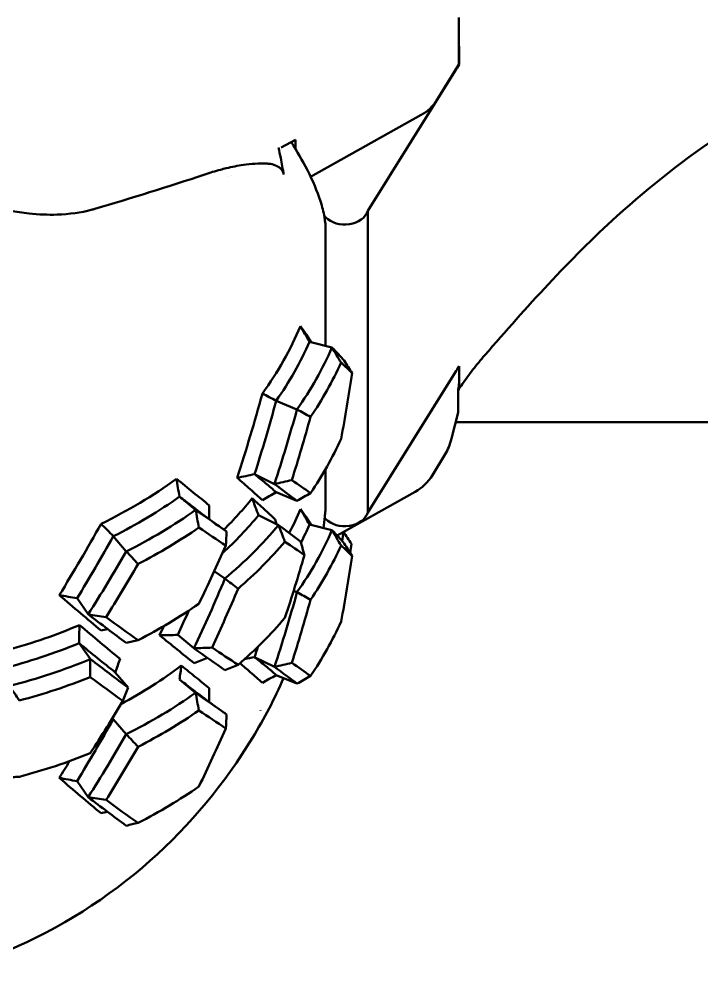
# Model space of a CAD drawing. Header units: millimetres. Extents: x 36 to 3196, y 27 to 5967.
# Drawn here: x 1160.93 to 1189.73, y 4139.82 to 4180.71 of the extents above; entities that cross this region are included whole.
import ezdxf

# ---------------------------------------------------------------- set-up
doc = ezdxf.new("R2010")
doc.units = ezdxf.units.MM
doc.layers.add('외형선(ISO)', color=7, linetype='Continuous', lineweight=50)

msp = doc.modelspace()

# ---------------------------------------------------------------- linework, layer by layer
at = {"layer": '외형선(ISO)'}
for p, q in [((1179.484, 4180.8009), (1179.484, 4179.5929)), ((1179.484, 4179.5928), (1179.484, 4178.8083)), ((1179.4864, 4178.8057), (1179.4864, 4179.5128)), ((1178.5194, 4177.2621), (1179.484, 4178.8083)), ((1179.4864, 4178.8057), (1179.484, 4178.8083)), ((1179.3194, 4178.5444), (1175.6357, 4172.6398)), ((1173.2242, 4174.0723), (1177.8946, 4176.6855)), ((1172.5794, 4175.6399), (1171.9819, 4175.3056)), ((1172.5794, 4175.6399), (1172.5794, 4175.2598)), ((1169.7115, 4174.0995), (1169.7113, 4174.0994)), ((1169.8793, 4174.1291), (1169.879, 4174.1289)), ((1175.6357, 4172.6398), (1175.6357, 4159.9126)), ((1173.7937, 4172.438), (1173.8573, 4172.3713)), ((1173.8573, 4171.9823), (1173.8573, 4171.9823)), ((1173.8573, 4166.9421), (1173.8573, 4171.8329)), ((1174.123, 4166.8743), (1173.1742, 4167.1164)), ((1179.4864, 4166.0785), (1179.4864, 4165.3715)), ((1175.6357, 4159.9126), (1179.3194, 4165.8172)), ((1179.4481, 4164.1262), (1179.4481, 4165.1046)), ((1172.647, 4164.2592), (1171.7669, 4164.6229)), ((1179.1687, 4163.0265), (1179.4481, 4164.1262)), ((1216.2416, 4163.7178), (1179.3443, 4163.7178)), ((1178.3609, 4161.4831), (1178.9036, 4162.3708)), ((1173.8573, 4160.1826), (1173.8573, 4161.7485)), ((1173.8573, 4161.6993), (1173.8573, 4161.6993)), ((1171.6932, 4161.1063), (1170.8574, 4161.527)), ((1172.647, 4160.4024), (1171.7669, 4160.7661)), ((1174.3405, 4158.9398), (1177.6311, 4160.7809)), ((1168.3689, 4160.0198), (1167.6877, 4160.5807)), ((1171.0222, 4159.7939), (1171.866, 4159.3828)), ((1173.817, 4159.6863), (1173.8573, 4159.6442)), ((1174.123, 4159.1609), (1173.1742, 4159.4029)), ((1164.8921, 4158.9093), (1165.4369, 4158.2669)), ((1169.606, 4157.12), (1169.1558, 4157.4347)), ((1163.8335, 4155.6143), (1163.3633, 4156.2903)), ((1172.647, 4156.5457), (1172.5055, 4156.6042)), ((1168.293, 4154.1809), (1167.6154, 4154.7443)), ((1163.9246, 4153.7233), (1163.4502, 4154.3976)), ((1171.6932, 4153.3929), (1170.8574, 4153.8135)), ((1165.5234, 4152.5251), (1164.9746, 4153.1655)), ((1172.647, 4152.689), (1171.7669, 4153.0527)), ((1167.6877, 4152.8672), (1168.3689, 4152.3064)), ((1165.4369, 4150.5535), (1164.8921, 4151.1959)), ((1163.8335, 4147.9008), (1163.3633, 4148.5769))]:
    msp.add_line(p, q, dxfattribs=at)
msp.add_arc((1176.6545, 4162.5263), 2, 299.22848, 328.56082, dxfattribs=at)
for centre, major_axis, ratio, start_param, end_param in [((1197.3646, 4171.9381), (-20, 0), 0.7660444, 5.8183729, 5.8373655), ((1176.7149, 4177.9227), (2, 0), 0.7660444, 5.3432398, 5.8373661), ((1174.6648, 4172.8232), (1, 0), 0.7660444, 3.7724436, 6.0413717), ((1153.7245, 4172.3999), (20, 0), 0.7660444, 5.7740581, 5.9761316), ((1153.7245, 4172.0785), (20.5, 0), 0.7660444, 5.7884923, 5.9616974), ((1153.7245, 4172.0785), (21.5, 0), 0.7660444, 5.7884923, 5.9616974), ((1153.7245, 4171.7571), (22, 0), 0.7660444, 5.8009821, 5.9492076), ((1126.145, 4147.6614), (-54.2612, 0), 0.7660444, 3.5928414, 3.6070315), ((1197.3646, 4159.2109), (20, 0), 0.7660444, 2.6767803, 2.6957728), ((1153.7245, 4168.5431), (22, 0), 0.7660444, 5.8009821, 5.9492076), ((1177.8231, 4164.4378), (-0.364, 2.6058), 0.5414149, 3.7244943, 4.06639), ((1153.7245, 4172.3999), (20, 0), 0.7660444, 5.2740581, 5.4761316), ((1155.3037, 4203.8821), (57.4367, 0), 0.7660444, 4.9732192, 4.9866113), ((1156.2199, 4200.947), (54.2612, 0), 0.7660444, 5.0015655, 5.0157556), ((1153.7245, 4172.0785), (-20.5, 0), 0.7660444, 2.1468997, 2.3201047), ((1153.7245, 4168.5431), (20, 0), 0.7660444, 5.6262264, 5.7311316), ((1153.7245, 4172.0785), (-21.5, 0), 0.7660444, 2.1468996, 2.3201047), ((1111.508, 4160.4832), (57.4367, 0), 0.7660444, 6.2639189, 6.2769704), ((1153.7245, 4164.6864), (20, 0), 0.7660444, 5.906357, 5.9761316), ((1174.6648, 4160.096), (1, 0), 0.7660444, 3.7724436, 6.0413717), ((1153.7245, 4168.2217), (-20.5, 0), 0.7660444, 2.4488519, 2.5751047), ((1116.0563, 4148.7816), (57.4367, 0), 0.7660444, 0.2442204, 0.2487851), ((1153.7245, 4171.7571), (-22, 0), 0.7660444, 2.1593895, 2.3076149), ((1153.7245, 4168.2217), (-21.5, 0), 0.7660444, 2.4018996, 2.5751047), ((1115.4467, 4160.5433), (54.2612, 0), 0.7660444, 6.2344341, 6.2486242), ((1153.7245, 4164.365), (21.5, 0), 0.7660444, 5.7884923, 5.9616974), ((1153.7245, 4164.365), (20.5, 0), 0.7660444, 5.9097522, 5.9616974), ((1126.0653, 4140.5359), (-54.2612, 0), 0.7660444, 3.5906809, 3.6044282), ((1119.8479, 4149.6007), (54.2612, 0), 0.7660444, 0.2062488, 0.2204389), ((1153.7245, 4167.9004), (-22, 0), 0.7660444, 2.4143895, 2.5626149), ((1153.7245, 4164.0436), (22, 0), 0.7660444, 5.8009821, 5.9492076), ((1126.145, 4139.9479), (-54.2612, 0), 0.7660444, 3.5928414, 3.6070315), ((1176.2214, 4199.1727), (57.4367, 0), 0.7660444, 4.4732192, 4.4866113), ((1153.7245, 4168.5431), (22, 0), 0.7660444, 5.3009821, 5.4492076), ((1175.1885, 4196.2604), (54.2612, 0), 0.7660444, 4.5015655, 4.5157556), ((1153.7245, 4164.6864), (22, 0), 0.7660444, 5.5559821, 5.7042076), ((1153.7245, 4168.5431), (20, 0), 0.7660444, 5.0555045, 5.2211316), ((1153.7245, 4160.8297), (22, 0), 0.7660444, 5.8009821, 5.9492076), ((1165.9372, 4198.7246), (57.4367, 0), 0.7660444, 4.7282192, 4.7416113), ((1153.7245, 4168.2217), (-20.5, 0), 0.7660444, 1.8918997, 2.0651047), ((1165.8967, 4195.7069), (54.2612, 0), 0.7660444, 4.7565655, 4.7707556), ((1155.3037, 4196.1686), (57.4367, 0), 0.7660444, 4.9789547, 4.9866113), ((1153.7245, 4168.2217), (-21.5, 0), 0.7660444, 1.8918996, 2.0651047), ((1109.69, 4165.0967), (57.4367, 0), 0.7660444, 6.0085784, 6.0219704), ((1153.7245, 4164.365), (20, 0), 0.7660444, 5.3245398, 5.4905653), ((1110.574, 4157.5311), (57.4374, 0.0013), 0.7660434, 6.1769594, 6.1903513), ((1156.2199, 4193.2335), (54.2612, 0), 0.7660444, 5.0015655, 5.0157556), ((1153.7245, 4167.9004), (-22, 0), 0.7660444, 1.9043895, 2.0526149), ((1113.5211, 4164.3937), (54.2612, 0), 0.7660444, 5.9794341, 5.9936242), ((1153.7245, 4164.365), (-21.5, 0), 0.7660444, 2.1468996, 2.3201047), ((1111.5075, 4152.7698), (57.4371, 0), 0.7660444, 6.263919, 6.2769704), ((1153.7245, 4164.0436), (-22, 0), 0.7660444, 2.1593895, 2.3076149), ((1115.4467, 4152.8298), (54.2612, 0), 0.7660444, 6.2344341, 6.2486242), ((1172.8602, 4194.7695), (-57.4374, 0.0002), 0.7660352, 1.4306376, 1.4316228), ((1153.7245, 4164.6864), (22, 0), 0.7660444, 5.0459821, 5.1942076), ((1176.2214, 4191.4593), (57.4367, 0), 0.7660444, 4.4732192, 4.4866113), ((1153.7245, 4160.8297), (22, 0), 0.7660444, 5.3009821, 5.4492076), ((1175.1885, 4188.547), (54.2612, 0), 0.7660444, 4.5015655, 4.5157556)]:
    msp.add_ellipse(centre, major_axis=major_axis, ratio=ratio, start_param=start_param, end_param=end_param, dxfattribs=at)
for points in [[(1179.4864, 4179.5128), (1179.4864, 4179.538), (1179.4855, 4179.565), (1179.4836, 4179.5933)], [(1190.6949, 4175.9452), (1189.0467, 4174.8545), (1187.5336, 4173.6704), (1186.1523, 4172.4151)], [(1164.1099, 4172.7193), (1165.6526, 4173.1767), (1167.1978, 4173.6467), (1168.7581, 4174.1723)], [(1186.1523, 4172.4151), (1184.1255, 4170.5731), (1182.3378, 4168.5704), (1180.5737, 4166.5456)], [(1173.148, 4167.27), (1173.1861, 4167.2111), (1173.2242, 4167.1524), (1173.2624, 4167.0939)], [(1174.123, 4166.8743), (1174.3191, 4166.6826), (1174.4897, 4166.4974), (1174.6342, 4166.317)], [(1174.5089, 4166.2326), (1174.6824, 4166.08), (1174.8379, 4165.9321), (1174.9748, 4165.7881)], [(1174.9748, 4165.7881), (1174.8379, 4164.8608), (1174.6824, 4163.9374), (1174.5089, 4163.0187)], [(1179.4469, 4165.1062), (1179.472, 4165.1815), (1179.4864, 4165.2742), (1179.4864, 4165.3715)], [(1171.6932, 4161.1063), (1172.034, 4162.1465), (1172.3523, 4163.1979), (1172.647, 4164.2592)], [(1172.4296, 4161.2785), (1172.7082, 4162.1589), (1172.9706, 4163.0469), (1173.216, 4163.9418)], [(1173.216, 4160.7279), (1172.9706, 4160.9043), (1172.7082, 4161.0876), (1172.4296, 4161.2785)], [(1172.647, 4160.4024), (1172.3523, 4160.6268), (1172.034, 4160.8609), (1171.6932, 4161.1063)], [(1167.6877, 4160.5807), (1167.8553, 4160.4516), (1168.0202, 4160.3246), (1168.1824, 4160.1997)], [(1168.1824, 4160.1997), (1168.6646, 4159.8283), (1169.1472, 4159.4752), (1169.6273, 4159.1406)], [(1168.3689, 4160.0198), (1168.8233, 4159.7009), (1169.2594, 4159.397), (1169.6755, 4159.107)], [(1173.8481, 4159.9849), (1173.8542, 4160.0473), (1173.8573, 4160.1133), (1173.8573, 4160.1826)], [(1173.148, 4159.5566), (1173.1861, 4159.4977), (1173.2242, 4159.4389), (1173.2624, 4159.3804)], [(1168.5071, 4159.2756), (1168.8991, 4159.0123), (1169.2782, 4158.76), (1169.6435, 4158.5177)], [(1171.866, 4159.3828), (1172.1991, 4159.1412), (1172.5095, 4158.9106), (1172.7961, 4158.6896)], [(1174.123, 4159.1609), (1174.3191, 4158.9692), (1174.4897, 4158.784), (1174.6342, 4158.6036)], [(1174.5519, 4158.7035), (1174.5695, 4158.8313), (1174.5868, 4158.9591), (1174.6037, 4159.087)], [(1169.6435, 4158.5177), (1169.2782, 4157.6886), (1168.8991, 4156.8698), (1168.5071, 4156.0617)], [(1172.139, 4158.6789), (1172.4286, 4158.4826), (1172.7022, 4158.2943), (1172.9591, 4158.1131)], [(1174.5089, 4158.5192), (1174.6824, 4158.3665), (1174.8379, 4158.2187), (1174.9748, 4158.0746)], [(1174.8895, 4158.2089), (1174.9087, 4158.3331), (1174.9276, 4158.4574), (1174.9461, 4158.5818)], [(1163.8335, 4155.6143), (1164.3813, 4156.4806), (1164.9164, 4157.3651), (1165.4369, 4158.2669)], [(1172.9591, 4158.1131), (1172.7022, 4157.223), (1172.4286, 4156.34), (1172.139, 4155.465)], [(1174.9748, 4158.0746), (1174.8379, 4157.1473), (1174.6824, 4156.2239), (1174.5089, 4155.3052)], [(1164.5876, 4155.4949), (1165.0478, 4156.2308), (1165.4985, 4156.9793), (1165.9387, 4157.7401)], [(1168.293, 4154.1809), (1168.7495, 4155.1459), (1169.1877, 4156.126), (1169.606, 4157.12)], [(1169.062, 4154.2112), (1169.4414, 4155.0295), (1169.8075, 4155.8582), (1170.1593, 4156.6968)], [(1171.6932, 4153.3929), (1172.034, 4154.433), (1172.3523, 4155.4845), (1172.647, 4156.5457)], [(1172.4296, 4153.5651), (1172.7082, 4154.4455), (1172.9706, 4155.3335), (1173.216, 4156.2284)], [(1165.4369, 4154.4102), (1164.9164, 4154.794), (1164.3813, 4155.195), (1163.8335, 4155.6143)], [(1165.9387, 4154.5261), (1165.4985, 4154.8367), (1165.0478, 4155.1594), (1164.5876, 4155.4949)], [(1167.6154, 4154.7443), (1167.7712, 4155.0843), (1167.9247, 4155.4262), (1168.076, 4155.7698)], [(1166.8464, 4154.731), (1166.9068, 4154.8604), (1166.9669, 4154.9899), (1167.0266, 4155.1198)], [(1170.1593, 4153.4828), (1169.8075, 4153.7156), (1169.4414, 4153.9582), (1169.062, 4154.2112)], [(1170.8574, 4153.8135), (1170.9031, 4153.957), (1170.9483, 4154.1008), (1170.9931, 4154.2447)], [(1169.606, 4153.2633), (1169.1877, 4153.5549), (1168.7495, 4153.8603), (1168.293, 4154.1809)], [(1163.9246, 4153.7233), (1164.471, 4153.3061), (1165.0046, 4152.907), (1165.5234, 4152.5251)], [(1172.647, 4152.689), (1172.3523, 4152.9133), (1172.034, 4153.1475), (1171.6932, 4153.3929)], [(1173.216, 4153.0144), (1172.9706, 4153.1909), (1172.7082, 4153.3741), (1172.4296, 4153.5651)], [(1163.9191, 4152.966), (1164.3881, 4152.6182), (1164.8482, 4152.2834), (1165.2983, 4151.961)], [(1167.6877, 4152.8672), (1167.8553, 4152.7381), (1168.0202, 4152.6111), (1168.1824, 4152.4862)], [(1168.1824, 4152.4862), (1168.6646, 4152.1149), (1169.1472, 4151.7618), (1169.6273, 4151.4271)], [(1168.3689, 4152.3064), (1168.8233, 4151.9874), (1169.2594, 4151.6836), (1169.6755, 4151.3935)], [(1165.2983, 4151.961), (1164.8482, 4151.2121), (1164.3881, 4150.4756), (1163.9191, 4149.7521)], [(1168.5071, 4151.5621), (1168.8991, 4151.2989), (1169.2782, 4151.0465), (1169.6435, 4150.8042)], [(1171.1133, 4151.5651), (1171.1127, 4151.5641), (1171.1122, 4151.5632), (1171.1117, 4151.5622)], [(1163.3633, 4148.5769), (1163.8856, 4149.4328), (1164.3958, 4150.3061), (1164.8921, 4151.1959)], [(1163.8335, 4147.9008), (1164.3813, 4148.7671), (1164.9164, 4149.6517), (1165.4369, 4150.5535)], [(1169.6435, 4150.8042), (1169.2782, 4149.9752), (1168.8991, 4149.1563), (1168.5071, 4148.3482)], [(1164.5876, 4147.7815), (1165.0478, 4148.5173), (1165.4985, 4149.2659), (1165.9387, 4150.0266)], [(1162.6148, 4148.7126), (1162.7595, 4148.9475), (1162.9033, 4149.1836), (1163.0462, 4149.421)], [(1165.4369, 4146.6967), (1164.9164, 4147.0805), (1164.3813, 4147.4816), (1163.8335, 4147.9008)], [(1165.9387, 4146.8127), (1165.4985, 4147.1233), (1165.0478, 4147.446), (1164.5876, 4147.7815)]]:
    msp.add_open_spline(points, degree=3, dxfattribs=at)
for points, knots in [([(1173.8573, 4171.8329), (1173.8573, 4171.9984), (1173.8399, 4172.1811), (1173.7675, 4172.5875), (1173.7113, 4172.8091), (1173.5014, 4173.4665), (1173.311, 4173.9108), (1172.8804, 4174.7589), (1172.648, 4175.1587), (1172.4038, 4175.5416)], [-0.61455582, -0.61455582, -0.61455582, -0.61455582, -0.53672092, -0.53672092, -0.45492874, -0.45492874, -0.30495089, -0.30495089, -0.16742689, -0.16742689, -0.16742689, -0.16742689]), ([(1171.8651, 4175.3045), (1171.8966, 4175.1661), (1171.9323, 4175.0046), (1172.0077, 4174.634), (1172.049, 4174.3994), (1172.084, 4174.1646)], [-0.1467454, -0.1467454, -0.1467454, -0.1467454, -0.0925698, -0.0925698, -0.00000349, -0.00000349, -0.00000349, -0.00000349]), ([(1168.7581, 4174.1723), (1168.9774, 4174.2461), (1169.1957, 4174.3128), (1169.4943, 4174.393), (1169.5762, 4174.4138), (1169.9026, 4174.4922), (1170.1451, 4174.5396), (1170.7099, 4174.6207), (1171.0314, 4174.6432), (1171.3445, 4174.6332)], [0, 0, 0, 0, 0.08241315, 0.08241315, 0.1136474, 0.1136474, 0.20743035, 0.20743035, 0.33470818, 0.33470818, 0.33470818, 0.33470818]), ([(1172.084, 4174.1646), (1172.0783, 4174.2033), (1172.0675, 4174.2413), (1172.0341, 4174.3171), (1172.011, 4174.3541), (1171.9359, 4174.4427), (1171.8768, 4174.4884), (1171.7216, 4174.5703), (1171.624, 4174.5997), (1171.4663, 4174.6255), (1171.4071, 4174.6313), (1171.3445, 4174.6333)], [0, 0, 0, 0, 0.01524842, 0.01524842, 0.0313332, 0.0313332, 0.05665093, 0.05665093, 0.08786108, 0.08786108, 0.10486205, 0.10486205, 0.10486205, 0.10486205]), ([(1158.6536, 4173.2351), (1159.1274, 4173.0264), (1159.6427, 4172.8543), (1160.4152, 4172.6683), (1160.6743, 4172.6175), (1161.0664, 4172.5574), (1161.2012, 4172.5399), (1161.7395, 4172.4818), (1162.1393, 4172.4666), (1163.0415, 4172.4955), (1163.5359, 4172.5655), (1164.0124, 4172.6913), (1164.0616, 4172.705), (1164.1099, 4172.7193)], [0, 0, 0, 0, 0.15940322, 0.15940322, 0.2386278, 0.2386278, 0.28028273, 0.28028273, 0.40600922, 0.40600922, 0.57988447, 0.57988447, 0.60024273, 0.60024273, 0.60024273, 0.60024273]), ([(1173.1742, 4167.1164), (1173.1095, 4167.2247), (1173.045, 4167.3332), (1172.9167, 4167.5508), (1172.8527, 4167.6598), (1172.7891, 4167.7691)], [-0.076514034, -0.076514034, -0.076514034, -0.076514034, -0.038256572, -0.038256572, 0, 0, 0, 0]), ([(1172.7891, 4167.7691), (1172.8732, 4167.6625), (1172.9517, 4167.5573), (1173.0677, 4167.3918), (1173.1089, 4167.3307), (1173.148, 4167.27)], [0, 0, 0, 0, 0.1668914, 0.1668914, 0.26549231, 0.26549231, 0.26549231, 0.26549231]), ([(1174.5089, 4166.2326), (1174.4441, 4166.3391), (1174.3795, 4166.4458), (1174.2509, 4166.6597), (1174.1868, 4166.7669), (1174.123, 4166.8743)], [-0.075748954, -0.075748954, -0.075748954, -0.075748954, -0.037874481, -0.037874481, 0, 0, 0, 0]), ([(1180.5737, 4166.5456), (1180.487, 4166.4461), (1180.402, 4166.3459), (1180.2353, 4166.1442), (1180.1536, 4166.0427), (1179.9937, 4165.8385), (1179.9155, 4165.7358), (1179.7624, 4165.5293), (1179.6876, 4165.4254), (1179.558, 4165.2403), (1179.5025, 4165.1592), (1179.4481, 4165.0778)], [2.56701529, 2.56701529, 2.56701529, 2.56701529, 2.591095, 2.591095, 2.61517471, 2.61517471, 2.63925441, 2.63925441, 2.66333412, 2.66333412, 2.68196803, 2.68196803, 2.68196803, 2.68196803]), ([(1170.1156, 4161.3712), (1170.3086, 4161.9577), (1170.4946, 4162.5477), (1170.8522, 4163.735), (1171.0238, 4164.332), (1171.1879, 4164.9322)], [0, 0, 0, 0, 0.20208427, 0.20208427, 0.40416661, 0.40416661, 0.40416661, 0.40416661]), ([(1171.1879, 4164.9322), (1171.2848, 4164.8819), (1171.3816, 4164.8309), (1171.5745, 4164.7278), (1171.6708, 4164.6756), (1171.7669, 4164.6229)], [-0.076506661, -0.076506661, -0.076506661, -0.076506661, -0.038254012, -0.038254012, 0, 0, 0, 0]), ([(1170.8574, 4161.527), (1171.0199, 4162.0378), (1171.177, 4162.5513), (1171.4803, 4163.5834), (1171.6264, 4164.102), (1171.7669, 4164.6229)], [0, 0, 0, 0, 0.17429753, 0.17429753, 0.34859475, 0.34859475, 0.34859475, 0.34859475]), ([(1172.647, 4164.2592), (1172.7422, 4164.2074), (1172.8372, 4164.155), (1173.0269, 4164.0492), (1173.1215, 4163.9958), (1173.216, 4163.9418)], [-0.07575024, -0.07575024, -0.07575024, -0.07575024, -0.03787562, -0.03787562, -0.000000987, -0.000000987, -0.000000987, -0.000000987]), ([(1167.6877, 4160.5807), (1167.665, 4160.7061), (1167.6427, 4160.8316), (1167.5991, 4161.0828), (1167.5779, 4161.2085), (1167.5571, 4161.3343)], [-0.076514052, -0.076514052, -0.076514052, -0.076514052, -0.038256572, -0.038256572, 0, 0, 0, 0]), ([(1167.5571, 4161.3343), (1167.8004, 4161.1378), (1168.0377, 4160.946), (1168.5001, 4160.5713), (1168.725, 4160.3884), (1168.9436, 4160.2098)], [0, 0, 0, 0, 0.20208232, 0.20208232, 0.40416658, 0.40416658, 0.40416658, 0.40416658]), ([(1171.1879, 4160.4327), (1171.0238, 4160.5824), (1170.8522, 4160.7353), (1170.4946, 4161.0479), (1170.3086, 4161.2077), (1170.1156, 4161.3712)], [0, 0, 0, 0, 0.20208232, 0.20208232, 0.40416658, 0.40416658, 0.40416658, 0.40416658]), ([(1171.7669, 4160.7661), (1171.6264, 4160.888), (1171.4803, 4161.0123), (1171.177, 4161.2658), (1171.0199, 4161.395), (1170.8574, 4161.527)], [0, 0, 0, 0, 0.17429769, 0.17429769, 0.34859569, 0.34859569, 0.34859569, 0.34859569]), ([(1171.7669, 4160.7661), (1171.6708, 4160.7111), (1171.5745, 4160.6558), (1171.3816, 4160.5447), (1171.2848, 4160.4888), (1171.1879, 4160.4327)], [-0.076514052, -0.076514052, -0.076514052, -0.076514052, -0.038256572, -0.038256572, 0, 0, 0, 0]), ([(1170.7535, 4160.5083), (1170.9301, 4160.353), (1171.0995, 4160.2011), (1171.4234, 4159.9037), (1171.5778, 4159.7581), (1171.7246, 4159.6153)], [0, 0, 0, 0, 0.20208232, 0.20208232, 0.40416658, 0.40416658, 0.40416658, 0.40416658]), ([(1171.0222, 4159.7939), (1170.9767, 4159.9126), (1170.9315, 4160.0315), (1170.8419, 4160.2696), (1170.7975, 4160.3889), (1170.7535, 4160.5083)], [-0.076514621, -0.076514621, -0.076514621, -0.076514621, -0.038256636, -0.038256636, 0, 0, 0, 0]), ([(1173.216, 4160.7279), (1173.1215, 4160.6742), (1173.0269, 4160.6202), (1172.8372, 4160.5117), (1172.7422, 4160.4572), (1172.647, 4160.4024)], [-0.075748955, -0.075748955, -0.075748955, -0.075748955, -0.037874481, -0.037874481, 0, 0, 0, 0]), ([(1168.5071, 4159.2756), (1168.4831, 4159.3994), (1168.4596, 4159.5234), (1168.4136, 4159.7715), (1168.391, 4159.8956), (1168.3689, 4160.0198)], [-0.075748955, -0.075748955, -0.075748955, -0.075748955, -0.037874481, -0.037874481, 0, 0, 0, 0]), ([(1173.1742, 4159.4029), (1173.1095, 4159.5112), (1173.045, 4159.6197), (1172.9167, 4159.8373), (1172.8527, 4159.9464), (1172.7891, 4160.0557)], [-0.076514052, -0.076514052, -0.076514052, -0.076514052, -0.038256572, -0.038256572, 0, 0, 0, 0]), ([(1172.7891, 4160.0557), (1172.8732, 4159.9491), (1172.9517, 4159.8439), (1173.0677, 4159.6783), (1173.1089, 4159.6173), (1173.148, 4159.5566)], [0, 0, 0, 0, 0.1668914, 0.1668914, 0.26549231, 0.26549231, 0.26549231, 0.26549231]), ([(1173.8481, 4159.9849), (1173.8399, 4159.901), (1173.8313, 4159.818), (1173.8049, 4159.5738), (1173.7861, 4159.4129), (1173.7657, 4159.252)], [0, 0, 0, 0, 0.027512586, 0.027512586, 0.080492238, 0.080492238, 0.080492238, 0.080492238]), ([(1162.6148, 4156.4261), (1162.9165, 4156.9158), (1163.2144, 4157.4112), (1163.8019, 4158.4136), (1164.0915, 4158.9204), (1164.3765, 4159.4328)], [0, 0, 0, 0, 0.20208428, 0.20208428, 0.40416662, 0.40416662, 0.40416662, 0.40416662]), ([(1164.3765, 4159.4328), (1164.4634, 4159.3465), (1164.5498, 4159.2597), (1164.7216, 4159.0852), (1164.8071, 4158.9975), (1164.8921, 4158.9093)], [-0.076508588, -0.076508588, -0.076508588, -0.076508588, -0.038254739, -0.038254739, 0, 0, 0, 0]), ([(1172.139, 4158.6789), (1172.0928, 4158.7959), (1172.0469, 4158.913), (1171.9559, 4159.1476), (1171.9108, 4159.2651), (1171.866, 4159.3828)], [-0.075749059, -0.075749059, -0.075749059, -0.075749059, -0.037874523, -0.037874523, 0, 0, 0, 0]), ([(1174.5089, 4158.5192), (1174.4441, 4158.6256), (1174.3795, 4158.7324), (1174.2509, 4158.9463), (1174.1868, 4159.0534), (1174.123, 4159.1609)], [-0.075748954, -0.075748954, -0.075748954, -0.075748954, -0.037874481, -0.037874481, 0, 0, 0, 0]), ([(1163.3633, 4156.2903), (1163.6245, 4156.7183), (1163.8826, 4157.1506), (1164.3924, 4158.0237), (1164.644, 4158.4644), (1164.8921, 4158.9093)], [0, 0, 0, 0, 0.17429753, 0.17429753, 0.34859475, 0.34859475, 0.34859475, 0.34859475]), ([(1165.4369, 4158.2669), (1165.5214, 4158.18), (1165.6054, 4158.0926), (1165.7727, 4157.917), (1165.8559, 4157.8287), (1165.9387, 4157.7401)], [-0.075750121, -0.075750121, -0.075750121, -0.075750121, -0.037875544, -0.037875544, -0.000000975, -0.000000975, -0.000000975, -0.000000975]), ([(1169.606, 4157.12), (1169.6989, 4157.0505), (1169.7914, 4156.9804), (1169.9758, 4156.8393), (1170.0677, 4156.7683), (1170.1593, 4156.6968)], [-0.075750239, -0.075750239, -0.075750239, -0.075750239, -0.037875619, -0.037875619, -0.000000987, -0.000000987, -0.000000987, -0.000000987]), ([(1164.3765, 4154.9333), (1164.0915, 4155.1708), (1163.8019, 4155.4139), (1163.2144, 4155.9114), (1162.9165, 4156.1658), (1162.6148, 4156.4261)], [0, 0, 0, 0, 0.20208231, 0.20208231, 0.40416658, 0.40416658, 0.40416658, 0.40416658]), ([(1172.647, 4156.5457), (1172.7422, 4156.4939), (1172.8372, 4156.4416), (1173.0269, 4156.3358), (1173.1215, 4156.2823), (1173.216, 4156.2284)], [-0.075750238, -0.075750238, -0.075750238, -0.075750238, -0.037875619, -0.037875619, -0.000000987, -0.000000987, -0.000000987, -0.000000987]), ([(1163.4502, 4154.3976), (1163.4517, 4154.5251), (1163.4538, 4154.6526), (1163.4591, 4154.9076), (1163.4623, 4155.0351), (1163.4661, 4155.1625)], [-0.076514052, -0.076514052, -0.076514052, -0.076514052, -0.038256572, -0.038256572, 0, 0, 0, 0]), ([(1163.4661, 4155.1625), (1163.7603, 4154.9132), (1164.0502, 4154.6696), (1164.6212, 4154.1935), (1164.9021, 4153.9609), (1165.1782, 4153.7337)], [0, 0, 0, 0, 0.20208232, 0.20208232, 0.40416658, 0.40416658, 0.40416658, 0.40416658]), ([(1164.6488, 4154.9964), (1164.6445, 4154.9954), (1164.6401, 4154.9943), (1164.5498, 4154.9734), (1164.4634, 4154.9534), (1164.3765, 4154.9333)], [-0.040204813, -0.040204813, -0.040204813, -0.040204813, -0.038256572, -0.038256572, 0, 0, 0, 0]), ([(1168.3019, 4153.5541), (1168.0713, 4153.7411), (1167.8346, 4153.9324), (1167.3492, 4154.3246), (1167.1006, 4154.5253), (1166.8464, 4154.731)], [0, 0, 0, 0, 0.20208231, 0.20208231, 0.40416658, 0.40416658, 0.40416658, 0.40416658]), ([(1163.4502, 4154.3976), (1163.7107, 4154.1838), (1163.9681, 4153.9743), (1164.4764, 4153.5636), (1164.7273, 4153.3625), (1164.9746, 4153.1655)], [0, 0, 0, 0, 0.17429769, 0.17429769, 0.34859569, 0.34859569, 0.34859569, 0.34859569]), ([(1165.9387, 4154.5261), (1165.8559, 4154.5071), (1165.7727, 4154.4879), (1165.6054, 4154.4493), (1165.5214, 4154.4298), (1165.4369, 4154.4102)], [-0.075748955, -0.075748955, -0.075748955, -0.075748955, -0.037874481, -0.037874481, 0, 0, 0, 0]), ([(1168.8664, 4153.7793), (1168.7732, 4153.7422), (1168.6796, 4153.705), (1168.4914, 4153.63), (1168.3969, 4153.5922), (1168.3019, 4153.5541)], [-0.076386667, -0.076386667, -0.076386667, -0.076386667, -0.038256572, -0.038256572, 0, 0, 0, 0]), ([(1171.7669, 4153.0527), (1171.6264, 4153.1746), (1171.4803, 4153.2988), (1171.177, 4153.5523), (1171.0199, 4153.6816), (1170.8574, 4153.8135)], [0, 0, 0, 0, 0.17429769, 0.17429769, 0.34859569, 0.34859569, 0.34859569, 0.34859569]), ([(1163.9191, 4152.966), (1163.919, 4153.0922), (1163.9194, 4153.2184), (1163.9212, 4153.4709), (1163.9227, 4153.5971), (1163.9246, 4153.7233)], [-0.075748954, -0.075748954, -0.075748954, -0.075748954, -0.037874481, -0.037874481, 0, 0, 0, 0]), ([(1167.7642, 4153.4536), (1167.9698, 4153.2874), (1168.1709, 4153.1247), (1168.5642, 4152.8057), (1168.7563, 4152.6495), (1168.9436, 4152.4963)], [0.00000099, 0.00000099, 0.00000099, 0.00000099, 0.1732124, 0.1732124, 0.34642484, 0.34642484, 0.34642484, 0.34642484]), ([(1170.1593, 4153.4828), (1170.0677, 4153.4467), (1169.9758, 4153.4103), (1169.7914, 4153.3371), (1169.6989, 4153.3003), (1169.606, 4153.2633)], [-0.075748955, -0.075748955, -0.075748955, -0.075748955, -0.037874481, -0.037874481, 0, 0, 0, 0]), ([(1171.1879, 4152.7193), (1171.0238, 4152.869), (1170.8522, 4153.0218), (1170.5332, 4153.3007), (1170.3886, 4153.4254), (1170.2396, 4153.5524)], [0, 0, 0, 0, 0.20208232, 0.20208232, 0.36053253, 0.36053253, 0.36053253, 0.36053253]), ([(1171.7669, 4153.0527), (1171.6708, 4152.9977), (1171.5745, 4152.9424), (1171.3816, 4152.8312), (1171.2848, 4152.7754), (1171.1879, 4152.7193)], [-0.076514052, -0.076514052, -0.076514052, -0.076514052, -0.038256572, -0.038256572, 0, 0, 0, 0]), ([(1173.216, 4153.0144), (1173.1215, 4152.9607), (1173.0269, 4152.9067), (1172.8372, 4152.7982), (1172.7422, 4152.7437), (1172.647, 4152.689)], [-0.075748955, -0.075748955, -0.075748955, -0.075748955, -0.037874481, -0.037874481, 0, 0, 0, 0]), ([(1172.0824, 4152.9223), (1171.7032, 4152.058), (1171.2629, 4151.2137), (1169.6151, 4148.4962), (1168.1385, 4146.719), (1164.6813, 4143.6551), (1162.634, 4142.3485), (1158.2456, 4140.5008), (1155.8345, 4139.9465), (1153.4501, 4139.8231)], [0.3655607, 0.3655607, 0.3655607, 0.3655607, 0.657564, 0.657564, 1.3427605, 1.3427605, 2.0522785, 2.0522785, 2.7713708, 2.7713708, 2.7713708, 2.7713708]), ([(1160.5102, 4152.5936), (1160.5809, 4152.4914), (1160.651, 4152.3889), (1160.7904, 4152.1832), (1160.8595, 4152.08), (1160.9282, 4151.9765)], [-0.075750117, -0.075750117, -0.075750117, -0.075750117, -0.037875542, -0.037875542, -0.000000975, -0.000000975, -0.000000975, -0.000000975]), ([(1168.5071, 4151.5621), (1168.4831, 4151.686), (1168.4596, 4151.8099), (1168.4136, 4152.058), (1168.391, 4152.1821), (1168.3689, 4152.3064)], [-0.075749059, -0.075749059, -0.075749059, -0.075749059, -0.037874523, -0.037874523, 0, 0, 0, 0]), ([(1165.4369, 4150.5535), (1165.5214, 4150.4665), (1165.6054, 4150.3791), (1165.7727, 4150.2035), (1165.8559, 4150.1153), (1165.9387, 4150.0266)], [-0.075750239, -0.075750239, -0.075750239, -0.075750239, -0.037875619, -0.037875619, -0.000000987, -0.000000987, -0.000000987, -0.000000987]), ([(1160.9282, 4148.7625), (1160.8595, 4148.7583), (1160.7904, 4148.7541), (1160.651, 4148.7456), (1160.5809, 4148.7413), (1160.5102, 4148.7369)], [-0.075748955, -0.075748955, -0.075748955, -0.075748955, -0.037874481, -0.037874481, 0, 0, 0, 0]), ([(1164.3765, 4147.2198), (1164.0915, 4147.4574), (1163.8019, 4147.7004), (1163.2144, 4148.198), (1162.9165, 4148.4524), (1162.6148, 4148.7126)], [0, 0, 0, 0, 0.20208232, 0.20208232, 0.40416658, 0.40416658, 0.40416658, 0.40416658]), ([(1164.6488, 4147.2829), (1164.6445, 4147.2819), (1164.6401, 4147.2809), (1164.5498, 4147.26), (1164.4634, 4147.24), (1164.3765, 4147.2198)], [-0.040204813, -0.040204813, -0.040204813, -0.040204813, -0.038256572, -0.038256572, 0, 0, 0, 0]), ([(1165.9387, 4146.8127), (1165.8559, 4146.7937), (1165.7727, 4146.7745), (1165.6054, 4146.7358), (1165.5214, 4146.7163), (1165.4369, 4146.6967)], [-0.075748955, -0.075748955, -0.075748955, -0.075748955, -0.037874481, -0.037874481, 0, 0, 0, 0])]:
    msp.add_open_spline(points, degree=3, knots=knots, dxfattribs=at)

doc.saveas('drawing.dxf')
